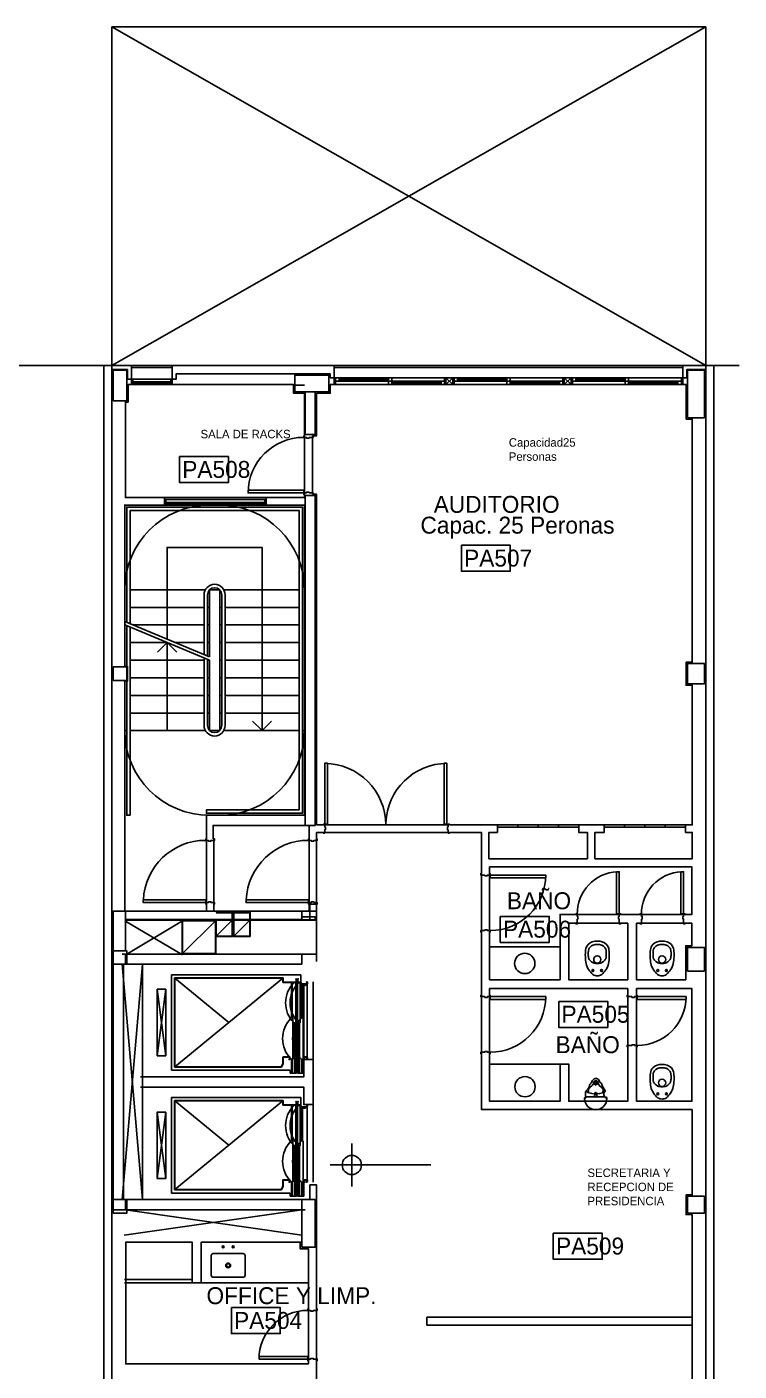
# Model space of a CAD drawing. Header units: millimetres. Extents: x 1473.7 to 1568.7, y 1808.4 to 1881.8.
# Drawn here: x 1488.71 to 1499.22, y 1823.65 to 1843.5 of the extents above; entities that cross this region are included whole.
import ezdxf

# ---------------------------------------------------------------- set-up
doc = ezdxf.new("R2010")
doc.units = ezdxf.units.MM
doc.layers.get('0').update_dxf_attribs({"linetype": 'CONTINUOUS'})
for name, color, linetype in [('0-COTAS-NIVEL', 8, 'CONTINUOUS'), ('0-OBSERVACIONES', 6, 'CONTINUOUS'), ('0000-TEXTO', 7, 'CONTINUOUS'), ('10-CARP-HOJA-PUER', 4, 'CONTINUOUS'), ('10-CARP-MARC', 2, 'CONTINUOUS'), ('10-CARP-SLIA', 14, 'CONTINUOUS'), ('10-M-A-300', 7, 'CONTINUOUS'), ('AR - ASCENSOR', 1, 'CONTINUOUS'), ('AR - CARPINTERIA 1', 1, 'CONTINUOUS'), ('AR - INST. SANITARIA', 2, 'CONTINUOUS'), ('AR - LADRILLO VISTO', 3, 'CONTINUOUS'), ('AR - PROYECCION 1', 2, 'CONTINUOUS'), ('AR - PROYECCION 2', 1, 'CONTINUOUS'), ('AR - REVESTIMIENTO', 21, 'CONTINUOUS'), ('AR - REVOQUE', 8, 'CONTINUOUS'), ('AR - TABIQUE LADRILLO HUECO', 4, 'CONTINUOUS'), ('AR - TXT', 7, 'CONTINUOUS'), ('AR - VISTA 1', 8, 'CONTINUOUS'), ('AV-HUMO', 6, 'CONTINUOUS'), ('AV-PLENO', 9, 'CONTINUOUS'), ('ES - LINEA OFICIAL', 6, 'CONTINUOUS'), ('ES-COLUMNAS', 5, 'CONTINUOUS'), ('ES-TABIQUES', 5, 'CONTINUOUS'), ('ESTRUCTURA', 3, 'CONTINUOUS'), ('MURO', 7, 'CONTINUOUS'), ('TEXTO', 7, 'CONTINUOUS')]:
    doc.layers.add(name, color=color, linetype=linetype)

# ---------------------------------------------------------------- blocks, each defined once
blk = doc.blocks.new('Puerta 96.4')
at = {"layer": '10-CARP-HOJA-PUER', "linetype": 'CONTINUOUS'}
blk.add_lwpolyline([(0.02, 0.12), (0.06, 0.12), (0.06, 1.04), (0.02, 1.04), (0.02, 0.12)], dxfattribs=at)
at = {"layer": '10-CARP-MARC', "linetype": 'CONTINUOUS'}
for points in [[(0, 0), (0, -0.01), (0.02, -0.01), (0.02, 0.04), (0.03, 0.04), (0.03, 0.08), (0.02, 0.08), (0.02, 0.12), (0, 0.12), (0, 0.11)], [(0.96, 0), (0.96, -0.01), (0.94, -0.01), (0.94, 0.04), (0.93, 0.04), (0.93, 0.08), (0.94, 0.08), (0.94, 0.12), (0.96, 0.12), (0.96, 0.11)]]:
    blk.add_lwpolyline(points, dxfattribs=at)
at = {"layer": '10-CARP-SLIA', "linetype": 'CONTINUOUS'}
for p, q in [((0, 0.11), (0.96, 0.11)), ((0, 0), (0.96, 0))]:
    blk.add_line(p, q, dxfattribs=at)
blk.add_arc((0.019952, 0.119981), 0.920048, 0.00121, 87.505209, dxfattribs=at)
blk = doc.blocks.new('Puerta 86')
at = {"layer": '10-CARP-HOJA-PUER', "linetype": 'CONTINUOUS'}
blk.add_lwpolyline([(0.02, 0.13), (0.06, 0.13), (0.06, 0.95), (0.02, 0.95), (0.02, 0.13)], dxfattribs=at)
at = {"layer": '10-CARP-MARC', "linetype": 'CONTINUOUS'}
for points in [[(0, 0), (0, -0.01), (0.02, -0.01), (0.02, 0.05), (0.03, 0.05), (0.03, 0.09), (0.02, 0.09), (0.02, 0.13), (0, 0.13), (0, 0.12)], [(0.86, 0), (0.86, -0.01), (0.84, -0.01), (0.84, 0.05), (0.83, 0.05), (0.83, 0.09), (0.84, 0.09), (0.84, 0.13), (0.86, 0.13), (0.86, 0.12)]]:
    blk.add_lwpolyline(points, dxfattribs=at)
at = {"layer": '10-CARP-SLIA', "linetype": 'CONTINUOUS'}
for p, q in [((0, 0.12), (0.86, 0.12)), ((0, 0), (0.86, 0))]:
    blk.add_line(p, q, dxfattribs=at)
blk.add_arc((0.02, 0.13), 0.82, 0, 90, dxfattribs=at)
blk = doc.blocks.new('Ventana 150')
at = {"linetype": 'CONTINUOUS'}
for points in [[(0, 0.08), (0.02, 0.08), (0.02, 0), (0, 0)], [(0.02, 0.08), (0.04, 0.08), (0.04, 0.04), (0.02, 0.04)], [(1.48, 0.08), (1.46, 0.08), (1.46, 0.04), (1.48, 0.04)], [(1.5, 0.08), (1.48, 0.08), (1.48, 0), (1.5, 0)]]:
    blk.add_lwpolyline(points, close=True, dxfattribs=at)
for points in [[(1.48, 0), (0.02, 0)], [(1.46, 0.08), (0.04, 0.08)], [(1.46, 0.06), (0.04, 0.06)], [(1.46, 0.04), (0.04, 0.04)]]:
    blk.add_lwpolyline(points, dxfattribs=at)
blk = doc.blocks.new('Puerta 76.1')
at = {"layer": '10-CARP-HOJA-PUER', "linetype": 'CONTINUOUS'}
blk.add_lwpolyline([(0.02, 0.13), (0.06, 0.13), (0.06, 0.85), (0.02, 0.85), (0.02, 0.13)], dxfattribs=at)
at = {"layer": '10-CARP-MARC', "linetype": 'CONTINUOUS'}
for points in [[(0, 0), (0, -0.01), (0.02, -0.01), (0.02, 0.05), (0.03, 0.05), (0.03, 0.09), (0.02, 0.09), (0.02, 0.13), (0, 0.13), (0, 0.12)], [(0.76, 0), (0.76, -0.01), (0.74, -0.01), (0.74, 0.05), (0.73, 0.05), (0.73, 0.09), (0.74, 0.09), (0.74, 0.13), (0.76, 0.13), (0.76, 0.12)]]:
    blk.add_lwpolyline(points, dxfattribs=at)
at = {"layer": '10-CARP-SLIA', "linetype": 'CONTINUOUS'}
for p, q in [((0, 0.12), (0.76, 0.12)), ((0, 0), (0.76, 0))]:
    blk.add_line(p, q, dxfattribs=at)
blk.add_arc((0.02, 0.13), 0.72, 0, 90, dxfattribs=at)
blk = doc.blocks.new('Puerta 76.2')
at = {"layer": '10-CARP-HOJA-PUER', "linetype": 'CONTINUOUS'}
blk.add_lwpolyline([(0.02, 0.14), (0.06, 0.14), (0.06, 0.86), (0.02, 0.86), (0.02, 0.14)], dxfattribs=at)
at = {"layer": '10-CARP-MARC', "linetype": 'CONTINUOUS'}
for points in [[(0, 0), (0, -0.01), (0.02, -0.01), (0.02, 0.06), (0.03, 0.06), (0.03, 0.1), (0.02, 0.1), (0.02, 0.14), (0, 0.14), (0, 0.13)], [(0.76, 0), (0.76, -0.01), (0.74, -0.01), (0.74, 0.06), (0.73, 0.06), (0.73, 0.1), (0.74, 0.1), (0.74, 0.14), (0.76, 0.14), (0.76, 0.13)]]:
    blk.add_lwpolyline(points, dxfattribs=at)
at = {"layer": '10-CARP-SLIA', "linetype": 'CONTINUOUS'}
for p, q in [((0, 0.13), (0.76, 0.13)), ((0, 0), (0.76, 0))]:
    blk.add_line(p, q, dxfattribs=at)
blk.add_arc((0.02, 0.14), 0.72, 0, 90, dxfattribs=at)
blk = doc.blocks.new('Puerta 66')
at = {"layer": '10-CARP-HOJA-PUER', "linetype": 'CONTINUOUS'}
blk.add_lwpolyline([(0.02, 0.14), (0.06, 0.14), (0.06, 0.75932), (0.02, 0.75932), (0.02, 0.14)], dxfattribs=at)
at = {"layer": '10-CARP-MARC', "linetype": 'CONTINUOUS'}
for points in [[(0, 0), (0, -0.01), (0.02, -0.01), (0.02, 0.06), (0.03, 0.06), (0.03, 0.1), (0.02, 0.1), (0.02, 0.14), (0, 0.14), (0, 0.13)], [(0.66, 0), (0.66, -0.01), (0.64, -0.01), (0.64, 0.06), (0.63, 0.06), (0.63, 0.1), (0.64, 0.1), (0.64, 0.14), (0.66, 0.14), (0.66, 0.13)]]:
    blk.add_lwpolyline(points, dxfattribs=at)
at = {"layer": '10-CARP-SLIA', "linetype": 'CONTINUOUS'}
for p, q in [((0, 0.13), (0.66, 0.13)), ((0, 0), (0.66, 0))]:
    blk.add_line(p, q, dxfattribs=at)
blk.add_arc((0.02, 0.14), 0.62, 359.075834, 87.31566, dxfattribs=at)
blk = doc.blocks.new('Puerta 186.2')
at = {"layer": '10-CARP-HOJA-PUER', "linetype": 'CONTINUOUS'}
for points in [[(0.02, 0.12), (0.06, 0.12), (0.06, 1.02), (0.02, 1.02), (0.02, 0.12)], [(1.82, 0.12), (1.78, 0.12), (1.78, 1.02), (1.82, 1.02), (1.82, 0.12)]]:
    blk.add_lwpolyline(points, dxfattribs=at)
at = {"layer": '10-CARP-MARC', "linetype": 'CONTINUOUS'}
for points in [[(0, 0), (0, -0.01), (0.02, -0.01), (0.02, 0.04), (0.03, 0.04), (0.03, 0.08), (0.02, 0.08), (0.02, 0.12), (0, 0.12), (0, 0.11)], [(1.86, 0), (1.86, -0.01), (1.84, -0.01), (1.84, 0.04), (1.83, 0.04), (1.83, 0.08), (1.84, 0.08), (1.84, 0.12), (1.86, 0.12), (1.86, 0.11)]]:
    blk.add_lwpolyline(points, dxfattribs=at)
at = {"layer": '10-CARP-SLIA', "linetype": 'CONTINUOUS'}
for p, q in [((0, 0.11), (1.84, 0.11)), ((0, 0), (1.84, 0))]:
    blk.add_line(p, q, dxfattribs=at)
for centre, radius, start, end in [((0.009335, 0.109397), 0.910665, 0.037938, 89.328966), ((1.830762, 0.109941), 0.910123, 90.677544, 178.063414)]:
    blk.add_arc(centre, radius, start, end, dxfattribs=at)
blk = doc.blocks.new('NIVEL')
at = {"layer": '0-COTAS-NIVEL'}
for p, q in [((0, 0.19519), (0, -0.19519)), ((-0.19519, 0), (0.711572, 0))]:
    blk.add_line(p, q, dxfattribs=at)
blk.add_circle((0, 0), 0.086751, dxfattribs=at)
blk = doc.blocks.new('SAPLS524')
for p, q in [((-0.3, 0), (0.3, 0)), ((-0.25, -0.196008), (-0.25, -0.486008)), ((-0.22, -0.166008), (0.22, -0.166008)), ((0.25, -0.196008), (0.25, -0.486008)), ((-0.22, -0.516008), (0.22, -0.516008)), ((-0.3, -0.6), (0.3, -0.6))]:
    blk.add_line(p, q)
at = {"color": 30}
for centre, radius in [((-0.075, -0.065906), 0.015), ((0.075, -0.065906), 0.015), ((0, -0.341008), 0.035), ((0, -0.341008), 0.025)]:
    blk.add_circle(centre, radius, dxfattribs=at)
for centre, start, end in [((-0.22, -0.196008), 90, 180), ((0.22, -0.196008), 0, 90), ((-0.22, -0.486008), 180, 270), ((0.22, -0.486008), 270, 0)]:
    blk.add_arc(centre, 0.03, start, end)
blk = doc.blocks.new('SAPLS507')
blk.add_lwpolyline([(-0.000097, -0.584957, 0.193023), (0.137125, -0.535068, 0.145572), (0.172026, -0.456371, 0.077711), (0.165046, -0.255113, 0.087544), (0.125492, -0.160935, 0.055228), (0.064997, -0.091269, 0.090627), (0, -0.071917, 0.091051), (-0.065149, -0.091269, 0.055228), (-0.125644, -0.160935, 0.087544), (-0.165198, -0.255113, 0.077711), (-0.172178, -0.456371, 0.145572), (-0.137277, -0.535068, 0.193023), (-0.000055, -0.584957, 61.25604)], format="xyb", close=True)
at = {"color": 30}
for points in [[(-0.014805, -0.256418, 0.028747), (-0.032655, -0.257693, 0.052421), (-0.060747, -0.26542, 0.050041), (-0.075294, -0.272103, 0.040538), (-0.091764, -0.284248, 0.036304), (-0.109049, -0.302641, 0.08346), (-0.124391, -0.325029, 0.024812), (-0.128592, -0.336134, 0.009631), (-0.130098, -0.34641, 0.014344), (-0.132146, -0.373075, 0.009208), (-0.132405, -0.382124, 0.009208), (-0.132146, -0.396224)], [(-0.014805, -0.536233, -0.028747), (-0.032655, -0.534957, -0.052421), (-0.060747, -0.52723, -0.050041), (-0.075294, -0.520547, -0.040538), (-0.091764, -0.508402, -0.036304), (-0.109049, -0.49001, -0.08346), (-0.124391, -0.467621, -0.024812), (-0.128592, -0.456517, -0.009631), (-0.130098, -0.446241, -0.014344), (-0.132146, -0.419576, -0.009208), (-0.132405, -0.410526, -0.009208), (-0.132146, -0.396426)], [(0.014914, -0.256418, -0.028747), (0.032764, -0.257693, -0.052421), (0.060857, -0.26542, -0.050041), (0.075403, -0.272103, -0.040538), (0.091874, -0.284248, -0.036304), (0.109159, -0.302641, -0.08346), (0.124501, -0.325029, -0.024812), (0.128702, -0.336134, -0.009631), (0.130208, -0.34641, -0.014344), (0.132255, -0.373075, -0.009208), (0.132515, -0.382124, -0.009208), (0.132255, -0.396224)], [(0.014914, -0.536233, 0.028747), (0.032764, -0.534957, 0.052421), (0.060857, -0.52723, 0.050041), (0.075403, -0.520547, 0.040538), (0.091874, -0.508402, 0.036304), (0.109159, -0.49001, 0.08346), (0.124501, -0.467621, 0.024812), (0.128702, -0.456517, 0.009631), (0.130208, -0.446241, 0.014344), (0.132255, -0.419576, 0.009208), (0.132515, -0.410526, 0.009208), (0.132255, -0.396426)]]:
    blk.add_lwpolyline(points, format="xyb", dxfattribs=at)
for points in [[(-0.014805, -0.256418), (-0.000002, -0.256418)], [(0.014914, -0.256418), (0.000112, -0.256418)], [(-0.014805, -0.536233), (-0.000002, -0.536233)], [(0.014914, -0.536233), (0.000112, -0.536233)]]:
    blk.add_lwpolyline(points, dxfattribs=at)
for centre, radius in [((-0.063643, -0.151974), 0.014123), ((0.063752, -0.151974), 0.014123), ((0.000076, -0.314386), 0.053465)]:
    blk.add_circle(centre, radius, dxfattribs=at)
blk = doc.blocks.new('SAPLS513')
at = {"color": 30}
for p, q in [((-0.135, -0.025), (-0.01068, -0.025)), ((0.135, -0.025), (0.01068, -0.025))]:
    blk.add_line(p, q, dxfattribs=at)
blk.add_lwpolyline([(0, -0.3, -0.107013), (-0.025195, -0.292953, -0.081155), (-0.049365, -0.270044, 0.245336), (-0.064195, -0.238295, -0.277467), (-0.090383, -0.200136), (-0.14, -0.117609, 0.414214), (-0.14, -0.019), (-0.147, -0.012, -0.999999), (-0.164, -0.012), (-0.164, 0, -0.999999), (0.164, 0), (0.164, -0.012, 0.414214), (0.147, -0.012), (0.14, -0.019, -0.277467), (0.14, -0.117609, 0.245336), (0.090383, -0.200136, -0.081155), (0.064195, -0.238295, -0.107013), (0.049365, -0.270044), (0.025195, -0.292953), (0, -0.3)], format="xyb", close=True)
for points in [[(-0.14, -0.117609, -0.09017), (-0.133032, -0.102868, -0.04702), (-0.098995, -0.083927), (-0.057325, -0.073996), (0, -0.069976)], [(0.14, -0.117609, 0.09017), (0.133032, -0.102868, 0.04702), (0.098995, -0.083927), (0.057325, -0.073996), (0, -0.069976)], [(0, -0.268849, -0.088171), (-0.012666, -0.265306, -0.075175), (-0.024587, -0.253131, -0.075175), (-0.034793, -0.231942)], [(0, -0.268849, 0.088171), (0.012666, -0.265306, 0.075175), (0.024587, -0.253131, 0.075175), (0.034793, -0.231942)]]:
    blk.add_lwpolyline(points, format="xyb", dxfattribs=at)
for centre, radius in [((-0.019053, -0.078235), 0.003), ((0, -0.04191), 0.02), ((0, -0.089235), 0.003), ((0.019053, -0.078235), 0.003), ((-0.019053, -0.214136), 0.003), ((-0.019053, -0.236136), 0.003), ((0, -0.203136), 0.003), ((0, -0.225136), 0.003), ((0, -0.247136), 0.003), ((0.019053, -0.214136), 0.003), ((0.019053, -0.236136), 0.003)]:
    blk.add_circle(centre, radius, dxfattribs=at)
for centre, radius, start, end in [((-0.135, -0.02), 0.005, 180.000881, 270.000522), ((-0.046559, -0.117609), 0.063441, 148.560778, 242.030375), ((-0.113833, -0.244296), 0.08, 8.883594, 62.030375), ((0.113833, -0.244296), 0.08, 117.969625, 171.116406), ((0.046559, -0.117609), 0.063441, 297.969625, 31.439222), ((0.135, -0.02), 0.005, 269.999478, 359.999119)]:
    blk.add_arc(centre, radius, start, end, dxfattribs=at)

msp = doc.modelspace()

# ---------------------------------------------------------------- linework, layer by layer
at = {"color": 5}
for p, q in [((1492.76825, 1830.308744), (1490.16825, 1830.308743)), ((1490.16825, 1830.308743), (1490.16825, 1829.858745)), ((1492.74325, 1825.553771), (1492.76825, 1825.553771))]:
    msp.add_line(p, q, dxfattribs=at)
msp.add_lwpolyline([(1490.16825, 1830.308745), (1492.76825, 1830.308745), (1492.76825, 1830.443745), (1490.16825, 1830.443745)], close=True, dxfattribs=at)
at = {"color": 2}
for points in [[(1492.88825, 1830.443745), (1490.16825, 1830.443745), (1490.16825, 1830.308745), (1492.88825, 1830.308745)], [(1491.765574, 1830.443745), (1491.742945, 1830.443745), (1491.742945, 1830.418969), (1491.765574, 1830.418969)], [(1492.007751, 1830.443745), (1492.001557, 1830.443745), (1492.001557, 1830.17121), (1492.007751, 1830.17121)], [(1492.76825, 1830.308745), (1492.96825, 1830.308745), (1492.96825, 1830.358745), (1492.76825, 1830.358745)], [(1492.76825, 1830.308745), (1492.979601, 1830.308745), (1492.979601, 1830.308745), (1492.76825, 1830.308745)]]:
    msp.add_lwpolyline(points, close=True, dxfattribs=at)
for points in [[(1491.742945, 1830.435181), (1491.506962, 1830.435181)], [(1491.742945, 1830.428855), (1491.506962, 1830.428855)], [(1491.742945, 1830.418969), (1491.506962, 1830.418969), (1491.510806, 1830.42411)], [(1491.742945, 1830.42411), (1491.506962, 1830.42411)], [(1492.00217, 1830.418969), (1491.765574, 1830.418969), (1491.742945, 1830.418969)], [(1492.001557, 1830.435181), (1491.765574, 1830.435181)], [(1492.001557, 1830.428855), (1491.765574, 1830.428855)], [(1492.001557, 1830.42411), (1491.765574, 1830.42411)]]:
    msp.add_lwpolyline(points, dxfattribs=at)
at = {"layer": '0-OBSERVACIONES'}
for points in [[(1492.98825, 1831.508745), (1492.98825, 1829.700806)], [(1492.007751, 1830.317276), (1492.007751, 1830.443745)], [(1492.76825, 1830.319079), (1490.15825, 1830.319079)], [(1491.742333, 1830.317276), (1491.742333, 1830.418969)], [(1491.748527, 1830.241018), (1491.748527, 1830.418969)], [(1491.759993, 1830.241018), (1491.759993, 1830.418969)], [(1491.766187, 1830.317276), (1491.766187, 1830.418969)], [(1492.620358, 1830.312829), (1492.98825, 1830.312829)], [(1492.81825, 1829.808745), (1492.98825, 1829.808745)]]:
    msp.add_lwpolyline(points, dxfattribs=at)
for points in [[(1489.98825, 1829.858745), (1490.16825, 1829.858745), (1490.16825, 1830.443745), (1489.98825, 1830.443745)], [(1492.007751, 1830.319079), (1492.76825, 1830.319079), (1492.76825, 1830.443745), (1492.007751, 1830.443745)], [(1492.76825, 1830.443745), (1492.98825, 1830.443745), (1492.98825, 1830.308745), (1492.76825, 1830.308745)], [(1492.88825, 1830.548745), (1492.98825, 1830.548745), (1492.98825, 1830.443745), (1492.88825, 1830.443745)]]:
    msp.add_lwpolyline(points, close=True, dxfattribs=at)
at = {"layer": '10-CARP-SLIA', "linetype": 'CONTINUOUS'}
msp.add_line((1495.418342, 1831.077732), (1495.418342, 1830.995979), dxfattribs=at)
at = {"layer": '10-M-A-300', "linetype": 'CONTINUOUS'}
msp.add_line((1492.81825, 1833.108745), (1492.81825, 1831.858745), dxfattribs=at)
at = {"layer": 'AR - ASCENSOR', "linetype": 'CONTINUOUS'}
for p, q in [((1490.846536, 1829.50509), (1490.846537, 1828.094213)), ((1492.753247, 1829.50509), (1490.846536, 1829.50509)), ((1490.892536, 1829.45909), (1490.892537, 1828.140213)), ((1492.494997, 1829.45909), (1490.892536, 1829.45909)), ((1490.896536, 1829.45509), (1490.896537, 1828.144213)), ((1490.896536, 1829.45509), (1491.693767, 1828.799651)), ((1492.490997, 1829.45509), (1490.896536, 1829.45509)), ((1492.490997, 1829.45509), (1490.896537, 1828.144213)), ((1492.490997, 1829.45509), (1492.490997, 1829.389887)), ((1492.494997, 1829.393887), (1492.494997, 1829.45909)), ((1492.688274, 1829.44509), (1492.680274, 1829.44509)), ((1492.680274, 1829.44509), (1492.680274, 1829.44109)), ((1492.753247, 1829.50509), (1492.753247, 1829.393803)), ((1490.76268, 1828.309651), (1490.63825, 1829.289651)), ((1490.76268, 1829.289651), (1490.63825, 1828.309651)), ((1492.490997, 1829.389887), (1492.688274, 1829.389887)), ((1492.686274, 1829.393887), (1492.494997, 1829.393887)), ((1492.619274, 1829.389887), (1492.619274, 1828.866975)), ((1492.629274, 1829.389887), (1492.629274, 1828.866975)), ((1492.680274, 1829.44109), (1492.686274, 1829.44109)), ((1492.686274, 1829.44109), (1492.686274, 1829.393887)), ((1492.690274, 1829.391887), (1492.690274, 1829.44309)), ((1492.690274, 1829.391887), (1492.690274, 1828.05009)), ((1492.707247, 1829.391887), (1492.707247, 1828.05009)), ((1492.768247, 1829.364887), (1492.768247, 1828.866975)), ((1492.778247, 1829.364887), (1492.778247, 1828.866975)), ((1492.798247, 1829.364887), (1492.798247, 1828.05009)), ((1492.848247, 1829.366887), (1492.848245, 1828.290116)), ((1492.938251, 1828.255116), (1492.93825, 1829.399887)), ((1492.660274, 1828.794074), (1492.660274, 1828.05009)), ((1492.670274, 1828.794074), (1492.670274, 1828.05009)), ((1492.727247, 1828.794074), (1492.727247, 1828.05009)), ((1492.737247, 1828.794074), (1492.737247, 1828.05009)), ((1492.490998, 1828.288116), (1492.490998, 1828.192116)), ((1492.592035, 1828.290116), (1492.492998, 1828.290116)), ((1492.494998, 1828.286116), (1492.590035, 1828.286116)), ((1492.494998, 1828.191947), (1492.494998, 1828.286116)), ((1492.577213, 1828.259116), (1492.577213, 1828.255116)), ((1492.590035, 1828.259116), (1492.577213, 1828.259116)), ((1492.577213, 1828.255116), (1492.592035, 1828.255116)), ((1492.590035, 1828.286116), (1492.590035, 1828.259116)), ((1492.594035, 1828.257116), (1492.594035, 1828.288116)), ((1492.619275, 1828.257911), (1492.619274, 1828.05009)), ((1492.629275, 1828.257911), (1492.629274, 1828.05009)), ((1492.768248, 1828.257911), (1492.768247, 1828.05009)), ((1492.778248, 1828.257911), (1492.778247, 1828.05009)), ((1492.599275, 1828.094213), (1490.846537, 1828.094213)), ((1490.892537, 1828.140213), (1492.470706, 1828.140213)), ((1490.896537, 1828.144213), (1492.467032, 1828.144213)), ((1492.490998, 1828.192116), (1492.467032, 1828.144213)), ((1492.494998, 1828.191947), (1492.470706, 1828.140213)), ((1492.599275, 1828.094213), (1492.599274, 1828.05009)), ((1492.690274, 1828.05009), (1492.599274, 1828.05009)), ((1492.798247, 1828.05009), (1492.707247, 1828.05009)), ((1490.846536, 1827.692603), (1490.846537, 1826.281726)), ((1492.753247, 1827.692603), (1490.846536, 1827.692603)), ((1492.753247, 1827.692603), (1492.753247, 1827.581316)), ((1490.76268, 1826.497164), (1490.63825, 1827.477164)), ((1490.76268, 1827.477164), (1490.63825, 1826.497164)), ((1490.892536, 1827.646603), (1490.892537, 1826.327726)), ((1492.494997, 1827.646603), (1490.892536, 1827.646603)), ((1490.896536, 1827.642603), (1490.896537, 1826.331726)), ((1490.896536, 1827.642603), (1491.693767, 1826.987164)), ((1492.490997, 1827.642603), (1490.896536, 1827.642603)), ((1492.490997, 1827.642603), (1490.896537, 1826.331726)), ((1492.490997, 1827.642603), (1492.490997, 1827.5774)), ((1492.490997, 1827.5774), (1492.688274, 1827.5774)), ((1492.494997, 1827.5814), (1492.494997, 1827.646603)), ((1492.686274, 1827.5814), (1492.494997, 1827.5814)), ((1492.619274, 1827.5774), (1492.619274, 1827.054488)), ((1492.629274, 1827.5774), (1492.629274, 1827.054488)), ((1492.688274, 1827.632603), (1492.680274, 1827.632603)), ((1492.680274, 1827.632603), (1492.680274, 1827.628603)), ((1492.680274, 1827.628603), (1492.686274, 1827.628603)), ((1492.686274, 1827.628603), (1492.686274, 1827.5814)), ((1492.690274, 1827.5794), (1492.690274, 1827.630603)), ((1492.690274, 1827.5794), (1492.690274, 1826.237603)), ((1492.707247, 1827.5794), (1492.707247, 1826.237603)), ((1492.768247, 1827.5524), (1492.768247, 1827.054488)), ((1492.778247, 1827.5524), (1492.778247, 1827.054488)), ((1492.848247, 1827.5544), (1492.848245, 1826.477629)), ((1492.938251, 1826.442629), (1492.93825, 1827.5874)), ((1492.660274, 1826.981587), (1492.660274, 1826.237603)), ((1492.670274, 1826.981587), (1492.670274, 1826.237603)), ((1492.727247, 1826.981587), (1492.727247, 1826.237603)), ((1492.737247, 1826.981587), (1492.737247, 1826.237603)), ((1492.490997, 1826.475629), (1492.490997, 1826.379629)), ((1492.592035, 1826.477629), (1492.492997, 1826.477629)), ((1492.494997, 1826.473629), (1492.590035, 1826.473629)), ((1492.494997, 1826.37946), (1492.494997, 1826.473629)), ((1492.590035, 1826.473629), (1492.590035, 1826.446629)), ((1492.594035, 1826.444629), (1492.594035, 1826.475629)), ((1492.599275, 1826.281726), (1490.846537, 1826.281726)), ((1490.892537, 1826.327726), (1492.470706, 1826.327726)), ((1490.896537, 1826.331726), (1492.467032, 1826.331726)), ((1492.490997, 1826.379629), (1492.467032, 1826.331726)), ((1492.494997, 1826.37946), (1492.470706, 1826.327726)), ((1492.577213, 1826.446629), (1492.577213, 1826.442629)), ((1492.590035, 1826.446629), (1492.577213, 1826.446629)), ((1492.577213, 1826.442629), (1492.592035, 1826.442629)), ((1492.599275, 1826.281726), (1492.599274, 1826.237603)), ((1492.619275, 1826.445424), (1492.619274, 1826.237603)), ((1492.629275, 1826.445424), (1492.629274, 1826.237603)), ((1492.768248, 1826.445424), (1492.768247, 1826.237603)), ((1492.778248, 1826.445424), (1492.778247, 1826.237603)), ((1492.798247, 1826.442629), (1492.798247, 1826.237603)), ((1492.690274, 1826.237603), (1492.599274, 1826.237603)), ((1492.798247, 1826.237603), (1492.707247, 1826.237603))]:
    msp.add_line(p, q, dxfattribs=at)
for points in [[(1492.838247, 1829.399887, -0.414214), (1492.846247, 1829.399887, -0.414214), (1492.848247, 1829.397887, -0.414214), (1492.848247, 1829.366887, 0.414214), (1492.846247, 1829.364887, -0.414214), (1492.756247, 1829.364887, -0.414214), (1492.754247, 1829.366887, -0.414214), (1492.754247, 1829.387887), (1492.752247, 1829.389887), (1492.709247, 1829.389887), (1492.707247, 1829.391887), (1492.707247, 1829.44309), (1492.709247, 1829.44509), (1492.717247, 1829.44509), (1492.717247, 1829.44109), (1492.711247, 1829.44109), (1492.711247, 1829.393887), (1492.752247, 1829.393887), (1492.758247, 1829.387887), (1492.758247, 1829.368887), (1492.844247, 1829.368887), (1492.844247, 1829.395887), (1492.838247, 1829.395887)], [(1492.650274, 1828.799074, -0.414214), (1492.650274, 1829.381383, -0.414214), (1492.655274, 1829.386383, -0.414214), (1492.675274, 1829.386383, -0.414214), (1492.680274, 1829.381383), (1492.680274, 1828.799074), (1492.675274, 1828.794074), (1492.655274, 1828.794074)], [(1492.717247, 1829.381383, 0.414214), (1492.717247, 1828.799074, 0.414214), (1492.722247, 1828.794074, 0.414214), (1492.742247, 1828.794074, 0.414214), (1492.747247, 1828.799074), (1492.747247, 1829.381383), (1492.742247, 1829.386383), (1492.722247, 1829.386383)], [(1492.609275, 1828.262911, -0.414214), (1492.609274, 1828.861975, -0.414214), (1492.614274, 1828.866975, -0.414214), (1492.634274, 1828.866975, -0.414214), (1492.639274, 1828.861975), (1492.639275, 1828.262911), (1492.634275, 1828.257911), (1492.614275, 1828.257911)], [(1492.758247, 1828.861975, 0.414214), (1492.758248, 1828.262911, 0.414214), (1492.763248, 1828.257911, 0.414214), (1492.783248, 1828.257911, 0.414214), (1492.788248, 1828.262911), (1492.788247, 1828.861975), (1492.783247, 1828.866975), (1492.763247, 1828.866975)], [(1492.831426, 1828.259116, 0.414214), (1492.831426, 1828.255116, 0.414214), (1492.846248, 1828.255116, 0.414214), (1492.848248, 1828.257116, 0.414214), (1492.848248, 1828.288116), (1492.846248, 1828.290116), (1492.800248, 1828.290116), (1492.798248, 1828.288116), (1492.798248, 1828.257116), (1492.800248, 1828.255116), (1492.81507, 1828.255116), (1492.81507, 1828.259116), (1492.802248, 1828.259116), (1492.802248, 1828.286116), (1492.844248, 1828.286116), (1492.844248, 1828.259116)], [(1492.650274, 1826.986587, -0.414214), (1492.650274, 1827.568895, -0.414214), (1492.655274, 1827.573895, -0.414214), (1492.675274, 1827.573895, -0.414214), (1492.680274, 1827.568895), (1492.680274, 1826.986587), (1492.675274, 1826.981587), (1492.655274, 1826.981587)], [(1492.717247, 1827.568895, 0.414214), (1492.717247, 1826.986587, 0.414214), (1492.722247, 1826.981587, 0.414214), (1492.742247, 1826.981587, 0.414214), (1492.747247, 1826.986587), (1492.747247, 1827.568895), (1492.742247, 1827.573895), (1492.722247, 1827.573895)], [(1492.838247, 1827.5874, -0.414214), (1492.846247, 1827.5874, -0.414214), (1492.848247, 1827.5854, -0.414214), (1492.848247, 1827.5544, 0.414214), (1492.846247, 1827.5524, -0.414214), (1492.756247, 1827.5524, -0.414214), (1492.754247, 1827.5544, -0.414214), (1492.754247, 1827.5754), (1492.752247, 1827.5774), (1492.709247, 1827.5774), (1492.707247, 1827.5794), (1492.707247, 1827.630603), (1492.709247, 1827.632603), (1492.717247, 1827.632603), (1492.717247, 1827.628603), (1492.711247, 1827.628603), (1492.711247, 1827.5814), (1492.752247, 1827.5814), (1492.758247, 1827.5754), (1492.758247, 1827.5564), (1492.844247, 1827.5564), (1492.844247, 1827.5834), (1492.838247, 1827.5834)], [(1492.609275, 1826.450424, -0.414214), (1492.609274, 1827.049488, -0.414214), (1492.614274, 1827.054488, -0.414214), (1492.634274, 1827.054488, -0.414214), (1492.639274, 1827.049488), (1492.639275, 1826.450424), (1492.634275, 1826.445424), (1492.614275, 1826.445424)], [(1492.758247, 1827.049488, 0.414214), (1492.758248, 1826.450424, 0.414214), (1492.763248, 1826.445424, 0.414214), (1492.783248, 1826.445424, 0.414214), (1492.788248, 1826.450424), (1492.788247, 1827.049488), (1492.783247, 1827.054488), (1492.763247, 1827.054488)], [(1492.831426, 1826.446629, 0.414214), (1492.831426, 1826.442629, 0.414214), (1492.846248, 1826.442629, 0.414214), (1492.848248, 1826.444629, 0.414214), (1492.848248, 1826.475629), (1492.846248, 1826.477629), (1492.800248, 1826.477629), (1492.798248, 1826.475629), (1492.798248, 1826.444629), (1492.800248, 1826.442629), (1492.81507, 1826.442629), (1492.81507, 1826.446629), (1492.802248, 1826.446629), (1492.802248, 1826.473629), (1492.844248, 1826.473629), (1492.844248, 1826.446629)]]:
    msp.add_lwpolyline(points, format="xyb", close=True, dxfattribs=at)
for points in [[(1490.76268, 1829.289651), (1490.76268, 1828.309651), (1490.63825, 1828.309651), (1490.63825, 1829.289651)], [(1490.76268, 1827.477164), (1490.76268, 1826.497164), (1490.63825, 1826.497164), (1490.63825, 1827.477164)]]:
    msp.add_lwpolyline(points, close=True, dxfattribs=at)
for centre, start, end in [((1492.688274, 1829.44309), 0, 90), ((1492.688274, 1829.391887), 270, 0), ((1492.492998, 1828.288116), 90, 180), ((1492.592035, 1828.288116), 0, 90), ((1492.592035, 1828.257116), 270, 0), ((1492.688274, 1827.630603), 0, 90), ((1492.688274, 1827.5794), 270, 0), ((1492.492997, 1826.475629), 90, 180), ((1492.592035, 1826.475629), 0, 90), ((1492.592035, 1826.444629), 270, 0)]:
    msp.add_arc(centre, 0.002, start, end, dxfattribs=at)
at = {"layer": 'AR - CARPINTERIA 1', "linetype": 'CONTINUOUS'}
for points in [[(1490.25825, 1838.218838), (1490.27825, 1838.218838), (1490.27825, 1838.298838), (1490.25825, 1838.298838)], [(1490.27825, 1838.218838), (1490.29825, 1838.218838), (1490.29825, 1838.258838), (1490.27825, 1838.258838)], [(1490.83825, 1838.218838), (1490.81825, 1838.218838), (1490.81825, 1838.258838), (1490.83825, 1838.258838)], [(1490.85825, 1838.218838), (1490.83825, 1838.218838), (1490.83825, 1838.298838), (1490.85825, 1838.298838)], [(1493.24825, 1838.318838), (1493.26825, 1838.318838), (1493.26825, 1838.218838), (1493.24825, 1838.218838)], [(1493.26825, 1838.318838), (1493.31825, 1838.318838), (1493.31825, 1838.268838), (1493.26825, 1838.268838)], [(1494.096583, 1838.318838), (1494.046583, 1838.318838), (1494.046583, 1838.268838), (1494.096583, 1838.268838)], [(1494.046583, 1838.268838), (1494.096583, 1838.268838), (1494.096583, 1838.218838), (1494.046583, 1838.218838)], [(1494.874917, 1838.268837), (1494.824917, 1838.268837), (1494.824917, 1838.218837), (1494.874917, 1838.218837)], [(1494.894917, 1838.318837), (1494.874917, 1838.318837), (1494.874917, 1838.218837), (1494.894917, 1838.218837)], [(1494.894916, 1838.218837), (1494.994916, 1838.218837), (1494.994916, 1838.318837), (1494.894916, 1838.318837)], [(1494.994916, 1838.318838), (1495.014916, 1838.318838), (1495.014916, 1838.218838), (1494.994916, 1838.218838)], [(1495.014916, 1838.318838), (1495.064916, 1838.318838), (1495.064916, 1838.268838), (1495.014916, 1838.268838)], [(1495.84325, 1838.318838), (1495.79325, 1838.318838), (1495.79325, 1838.268838), (1495.84325, 1838.268838)], [(1495.79325, 1838.268838), (1495.84325, 1838.268838), (1495.84325, 1838.218838), (1495.79325, 1838.218838)], [(1496.621583, 1838.268837), (1496.571583, 1838.268837), (1496.571583, 1838.218837), (1496.621583, 1838.218837)], [(1496.641583, 1838.318837), (1496.621583, 1838.318837), (1496.621583, 1838.218837), (1496.641583, 1838.218837)], [(1496.641583, 1838.218837), (1496.741583, 1838.218837), (1496.741583, 1838.318837), (1496.641583, 1838.318837)], [(1496.741583, 1838.318838), (1496.761583, 1838.318838), (1496.761583, 1838.218838), (1496.741583, 1838.218838)], [(1496.761583, 1838.318838), (1496.811583, 1838.318838), (1496.811583, 1838.268838), (1496.761583, 1838.268838)], [(1497.589916, 1838.318838), (1497.539916, 1838.318838), (1497.539916, 1838.268838), (1497.589916, 1838.268838)], [(1497.539916, 1838.268838), (1497.589916, 1838.268838), (1497.589916, 1838.218838), (1497.539916, 1838.218838)], [(1498.36825, 1838.268837), (1498.31825, 1838.268837), (1498.31825, 1838.218837), (1498.36825, 1838.218837)], [(1498.38825, 1838.318837), (1498.36825, 1838.318837), (1498.36825, 1838.218837), (1498.38825, 1838.218837)], [(1495.655819, 1831.680979), (1495.955819, 1831.680979), (1495.955819, 1831.715979), (1495.655819, 1831.715979)], [(1496.255819, 1831.680979), (1495.955819, 1831.680979), (1495.955819, 1831.715979), (1496.255819, 1831.715979)], [(1496.255819, 1831.680979), (1496.555819, 1831.680979), (1496.555819, 1831.715979), (1496.255819, 1831.715979)], [(1496.855819, 1831.680979), (1496.555819, 1831.680979), (1496.555819, 1831.715979), (1496.855819, 1831.715979)], [(1497.230773, 1831.680979), (1497.530773, 1831.680979), (1497.530773, 1831.715979), (1497.230773, 1831.715979)], [(1497.830773, 1831.680979), (1497.530773, 1831.680979), (1497.530773, 1831.715979), (1497.830773, 1831.715979)], [(1497.830773, 1831.680979), (1498.130773, 1831.680979), (1498.130773, 1831.715979), (1497.830773, 1831.715979)], [(1498.430773, 1831.680979), (1498.130773, 1831.680979), (1498.130773, 1831.715979), (1498.430773, 1831.715979)]]:
    msp.add_lwpolyline(points, close=True, dxfattribs=at)
for points in [[(1490.27825, 1838.298838), (1490.83825, 1838.298838)], [(1490.29825, 1838.258838), (1490.81825, 1838.258838)], [(1490.29825, 1838.238838), (1490.81825, 1838.238838)], [(1490.29825, 1838.218838), (1490.81825, 1838.218838)], [(1494.046583, 1838.218838), (1493.26825, 1838.218838)], [(1493.31825, 1838.318838), (1494.046583, 1838.318838)], [(1493.31825, 1838.293838), (1494.046583, 1838.293838)], [(1493.31825, 1838.268838), (1494.046583, 1838.268838)], [(1494.874917, 1838.318837), (1494.096583, 1838.318838)], [(1494.824917, 1838.268837), (1494.096583, 1838.268838)], [(1494.824917, 1838.243837), (1494.096583, 1838.243838)], [(1494.824917, 1838.218837), (1494.096583, 1838.218838)], [(1494.994916, 1838.218837), (1494.894916, 1838.318837)], [(1494.894916, 1838.218837), (1494.994916, 1838.318837)], [(1495.79325, 1838.218838), (1495.014916, 1838.218838)], [(1495.064916, 1838.318838), (1495.79325, 1838.318838)], [(1495.064916, 1838.293838), (1495.79325, 1838.293838)], [(1495.064916, 1838.268838), (1495.79325, 1838.268838)], [(1496.621583, 1838.318837), (1495.84325, 1838.318838)], [(1496.571583, 1838.268837), (1495.84325, 1838.268838)], [(1496.571583, 1838.243837), (1495.84325, 1838.243838)], [(1496.571583, 1838.218837), (1495.84325, 1838.218838)], [(1496.741583, 1838.218837), (1496.641583, 1838.318837)], [(1496.641583, 1838.218837), (1496.741583, 1838.318837)], [(1497.539916, 1838.218838), (1496.761583, 1838.218838)], [(1496.811583, 1838.318838), (1497.539916, 1838.318838)], [(1496.811583, 1838.293838), (1497.539916, 1838.293838)], [(1496.811583, 1838.268838), (1497.539916, 1838.268838)], [(1498.36825, 1838.318837), (1497.589916, 1838.318838)], [(1498.31825, 1838.268837), (1497.589916, 1838.268838)], [(1498.31825, 1838.243837), (1497.589916, 1838.243838)], [(1498.31825, 1838.218837), (1497.589916, 1838.218838)], [(1491.15325, 1825.003771), (1490.15325, 1825.003771)], [(1491.15325, 1824.953771), (1490.15325, 1824.953771)]]:
    msp.add_lwpolyline(points, dxfattribs=at)
at = {"layer": 'AR - INST. SANITARIA', "linetype": 'CONTINUOUS'}
msp.add_line((1496.57825, 1829.915979), (1495.538342, 1829.915979), dxfattribs=at)
for points in [[(1496.57825, 1828.185979), (1495.538342, 1828.185979)], [(1491.28325, 1824.953771), (1492.86825, 1824.953771)]]:
    msp.add_lwpolyline(points, dxfattribs=at)
for centre in [(1496.058296, 1829.671859), (1496.062006, 1827.851461)]:
    msp.add_circle(centre, 0.15, dxfattribs=at)
at = {"layer": 'AR - LADRILLO VISTO', "linetype": 'CONTINUOUS'}
for points in [[(1490.19825, 1838.438838), (1489.96825, 1838.438838), (1489.96825, 1812.228837), (1489.96825, 1812.228837), (1489.96825, 1812.228837), (1489.84825, 1812.228837), (1489.84825, 1838.498838), (1490.25825, 1838.498838), (1490.25825, 1838.298838), (1490.19825, 1838.298838), (1490.19825, 1838.438838)], [(1493.18825, 1838.378838), (1493.18825, 1838.318838), (1493.24825, 1838.318838), (1493.24825, 1838.498838), (1490.85825, 1838.498838), (1490.85825, 1838.298838), (1490.91825, 1838.298838), (1490.91825, 1838.378838), (1493.18825, 1838.378838)], [(1498.72825, 1838.438838), (1498.72825, 1812.228837), (1498.72825, 1812.228837), (1498.72825, 1812.228837), (1498.84825, 1812.228837), (1498.84825, 1838.498838), (1498.38825, 1838.498838), (1498.38825, 1838.318836), (1498.44825, 1838.318836), (1498.44825, 1838.438838), (1498.72825, 1838.438838)]]:
    msp.add_lwpolyline(points, dxfattribs=at)
at = {"layer": 'AR - PROYECCION 1'}
for points in [[(1489.96825, 1838.498837), (1498.72825, 1843.498837)], [(1498.72825, 1838.498837), (1489.96825, 1843.498837)], [(1490.41825, 1826.183769), (1490.41825, 1829.658744)]]:
    msp.add_lwpolyline(points, dxfattribs=at)
at = {"layer": 'AR - PROYECCION 2'}
for points in [[(1490.15825, 1830.300841), (1491.011444, 1829.800841)], [(1490.18825, 1829.808745), (1491.011444, 1830.300841)], [(1490.11825, 1826.18377), (1490.41825, 1829.658744)], [(1490.11825, 1829.658744), (1490.41825, 1826.183769)], [(1490.14825, 1825.658771), (1492.76825, 1826.033771)], [(1490.16825, 1826.033771), (1492.76825, 1825.658771)]]:
    msp.add_lwpolyline(points, dxfattribs=at)
for centre, start, end in [((1491.40825, 1835.188745), 90, 180), ((1491.55825, 1835.188745), 0, 90), ((1491.40825, 1833.108745), 180, 270), ((1491.55825, 1833.108745), 270, 360)]:
    msp.add_arc(centre, 1.25, start, end, dxfattribs=at)
at = {"layer": 'AR - REVESTIMIENTO', "linetype": 'CONTINUOUS'}
for points in [[(1495.538342, 1830.995979), (1495.538342, 1831.095979), (1498.52325, 1831.095979), (1498.52325, 1830.395979), (1498.420546, 1830.395979)], [(1496.81325, 1830.395979), (1496.57825, 1830.395979), (1496.57825, 1829.430979), (1495.538342, 1829.430979), (1495.538342, 1830.135979)], [(1497.47325, 1830.265979), (1497.57825, 1830.265979), (1497.57825, 1829.430979), (1496.70825, 1829.430979), (1496.70825, 1830.265979), (1496.81325, 1830.265979)], [(1497.760546, 1830.395979), (1497.47325, 1830.395979)], [(1497.760546, 1830.265979), (1497.70825, 1830.265979), (1497.70825, 1829.430979), (1498.43325, 1829.430979), (1498.43325, 1829.933745), (1498.52325, 1829.933745), (1498.52325, 1830.265979), (1498.420546, 1830.265979)], [(1497.57825, 1829.200979), (1497.57825, 1829.300979), (1495.538342, 1829.300979), (1495.538342, 1829.200979)], [(1497.70825, 1828.440979), (1497.70825, 1827.635979), (1498.52325, 1827.635979), (1498.52325, 1829.300979), (1497.70825, 1829.300979), (1497.70825, 1829.200979)], [(1495.538342, 1828.340979), (1495.538342, 1827.635979), (1496.57825, 1827.635979), (1496.57825, 1828.185979), (1496.70825, 1828.185979), (1496.70825, 1827.635979), (1497.57825, 1827.635979), (1497.57825, 1828.440979)], [(1492.86825, 1824.568838), (1492.86825, 1825.458771), (1492.74325, 1825.458771), (1492.74325, 1825.553771), (1491.28325, 1825.553771), (1491.28325, 1824.953771), (1491.15325, 1824.953771), (1491.15325, 1825.553771), (1490.17325, 1825.553771), (1490.17325, 1823.758838), (1492.86825, 1823.758838), (1492.86825, 1823.808838)]]:
    msp.add_lwpolyline(points, dxfattribs=at)
at = {"layer": 'AR - REVOQUE', "linetype": 'CONTINUOUS'}
for points in [[(1490.25825, 1838.218838), (1490.20825, 1838.218838), (1490.20825, 1837.958838), (1490.16825, 1837.958838), (1490.16825, 1836.548745), (1490.74325, 1836.548745)], [(1492.80825, 1837.458745), (1492.80825, 1837.458745), (1492.80825, 1838.088838), (1492.64825, 1838.088838), (1492.64825, 1838.218838), (1490.85825, 1838.218838)], [(1492.80825, 1838.208838), (1492.66825, 1838.208838)], [(1492.93825, 1837.458745), (1492.98825, 1837.458745), (1492.98825, 1838.088838), (1493.18825, 1838.088838), (1493.18825, 1838.218838), (1493.24825, 1838.218838)], [(1498.36825, 1838.218837), (1498.43825, 1838.218837), (1498.43825, 1837.708838), (1498.52825, 1837.708838), (1498.52825, 1834.118793), (1498.43825, 1834.118793), (1498.43825, 1833.778793), (1498.52825, 1833.778793), (1498.52825, 1831.715979), (1498.430773, 1831.715979), (1498.430773, 1831.605979), (1498.52825, 1831.605979), (1498.52825, 1831.215979), (1497.093296, 1831.215979), (1497.093296, 1831.605979), (1497.230773, 1831.605979), (1497.230773, 1831.715979), (1496.855819, 1831.715979), (1496.855819, 1831.605979), (1496.983296, 1831.605979), (1496.983296, 1831.215979), (1495.528342, 1831.215979), (1495.528342, 1831.605979), (1495.655819, 1831.605979), (1495.655819, 1831.715979), (1494.94825, 1831.715979)], [(1492.93825, 1836.598745), (1492.98825, 1836.598745), (1492.98825, 1831.715979)], [(1490.74325, 1836.438745), (1490.14825, 1836.438745)], [(1490.15825, 1836.438745), (1490.15825, 1834.058793), (1490.19825, 1834.058793), (1490.19825, 1833.838793), (1490.15825, 1833.838793), (1490.15825, 1830.443745)], [(1491.36183, 1831.858745), (1492.80825, 1831.858745), (1492.80825, 1836.438745)], [(1492.24325, 1836.548745), (1492.81825, 1836.548745)], [(1492.24325, 1836.438745), (1492.81825, 1836.438745)], [(1491.36183, 1831.858745), (1491.36183, 1831.508745)], [(1492.87825, 1831.508745), (1492.87825, 1831.708745), (1491.46183, 1831.708745), (1491.46183, 1831.508745)], [(1493.08825, 1831.715979), (1492.98825, 1831.715979)], [(1492.98825, 1831.605979), (1492.98825, 1831.508745)], [(1495.418342, 1830.995979), (1495.418342, 1831.605979), (1494.94825, 1831.605979)], [(1490.15825, 1830.443745), (1491.36183, 1830.443745)], [(1491.36183, 1830.548745), (1491.36183, 1830.443745)], [(1491.46183, 1830.443745), (1492.88825, 1830.443745), (1492.88825, 1830.543745)], [(1491.47183, 1830.443745), (1492.87825, 1830.443745), (1492.87825, 1830.548745)], [(1491.47183, 1830.548745), (1491.47183, 1830.443745)], [(1491.47183, 1830.443745), (1492.87825, 1830.443745), (1492.87825, 1830.548745)], [(1491.765574, 1830.443745), (1491.742945, 1830.443745)], [(1492.001557, 1830.443745), (1492.88825, 1830.443745), (1492.88825, 1830.548745)], [(1495.418342, 1829.200979), (1495.418342, 1830.135979)], [(1490.38825, 1827.996258), (1492.79825, 1827.996258), (1492.79825, 1828.255116), (1492.93825, 1828.255116), (1492.93825, 1827.5874), (1492.79825, 1827.5874), (1492.79825, 1827.846258), (1490.38825, 1827.846258)], [(1498.52825, 1827.515979), (1495.418342, 1827.515979), (1495.418342, 1828.340979)], [(1498.52825, 1813.018837), (1498.52825, 1816.873838), (1498.43825, 1816.873838), (1498.43825, 1817.213838), (1498.52825, 1817.213838), (1498.52825, 1821.326385), (1498.43825, 1821.326385), (1498.43825, 1821.666385), (1498.52825, 1821.666385), (1498.52825, 1825.963771), (1498.43825, 1825.963771), (1498.43825, 1826.253771), (1498.52825, 1826.253771), (1498.52825, 1827.515979)], [(1492.888247, 1826.183771), (1492.888247, 1826.401175), (1492.98825, 1826.401175), (1492.98825, 1825.46377)]]:
    msp.add_lwpolyline(points, dxfattribs=at)
at = {"layer": 'AR - TABIQUE LADRILLO HUECO', "linetype": 'CONTINUOUS'}
for points in [[(1494.615544, 1824.448351), (1498.52825, 1824.448351)], [(1494.615544, 1824.328351), (1494.615544, 1824.448351)], [(1494.615544, 1824.328351), (1498.52825, 1824.328351)]]:
    msp.add_lwpolyline(points, dxfattribs=at)
at = {"layer": 'AR - VISTA 1', "linetype": 'CONTINUOUS'}
for points in [[(1490.85825, 1838.468838), (1490.25825, 1838.468838)], [(1498.38825, 1838.468838), (1493.24825, 1838.468838)], [(1490.23825, 1834.685465), (1490.23825, 1836.358745), (1492.72825, 1836.358745), (1492.72825, 1831.938745), (1491.36183, 1831.938745), (1491.36183, 1831.888745), (1492.77825, 1831.888745), (1492.77825, 1836.408745), (1490.18825, 1836.408745), (1490.18825, 1834.706265)], [(1490.74325, 1836.518745), (1490.74325, 1836.548745), (1492.24325, 1836.548745), (1492.24325, 1836.518745)], [(1490.78325, 1834.458745), (1490.78325, 1835.813745), (1492.18325, 1835.813745), (1492.18325, 1833.108745)], [(1491.347603, 1835.188745), (1490.23825, 1835.188745)], [(1491.32825, 1835.113745), (1491.32825, 1834.232025)], [(1491.37825, 1835.113745), (1491.37825, 1834.211225)], [(1491.40825, 1835.188745), (1491.40825, 1834.198745)], [(1491.55825, 1835.188745), (1491.40825, 1835.188745)], [(1491.55825, 1835.188745), (1491.55825, 1833.108745)], [(1491.58825, 1835.113745), (1491.58825, 1833.183745)], [(1492.72825, 1835.188745), (1491.618896, 1835.188745)], [(1491.63825, 1835.113745), (1491.63825, 1833.183745)], [(1491.32825, 1834.928745), (1490.23825, 1834.928745)], [(1491.40825, 1834.928745), (1491.37825, 1834.928745)], [(1491.58825, 1834.928745), (1491.55825, 1834.928745)], [(1492.72825, 1834.928745), (1491.63825, 1834.928745)], [(1490.18825, 1834.656265), (1490.18825, 1831.858745), (1490.23825, 1831.858745)], [(1490.23825, 1831.858745), (1490.23825, 1834.635465)], [(1491.32825, 1834.668745), (1490.278443, 1834.668745)], [(1491.40825, 1834.668745), (1491.37825, 1834.668745)], [(1491.58825, 1834.668745), (1491.55825, 1834.668745)], [(1492.72825, 1834.668745), (1491.63825, 1834.668745)], [(1490.78325, 1834.408745), (1490.23825, 1834.408745)], [(1490.641829, 1834.267323), (1490.78325, 1834.408745), (1490.924672, 1834.267323)], [(1490.78325, 1833.108745), (1490.78325, 1834.408745)], [(1491.32825, 1834.408745), (1490.903442, 1834.408745)], [(1491.40825, 1834.408745), (1491.37825, 1834.408745)], [(1491.58825, 1834.408745), (1491.55825, 1834.408745)], [(1492.72825, 1834.408745), (1491.63825, 1834.408745)], [(1491.32825, 1834.148745), (1490.23825, 1834.148745)], [(1491.32825, 1834.182025), (1491.32825, 1833.183745)], [(1491.37825, 1834.161225), (1491.37825, 1833.183745)], [(1491.40825, 1834.148745), (1491.37825, 1834.148745)], [(1491.40825, 1834.148745), (1491.40825, 1833.108745)], [(1491.58825, 1834.148745), (1491.55825, 1834.148745)], [(1492.72825, 1834.148745), (1491.63825, 1834.148745)], [(1491.32825, 1833.888745), (1490.23825, 1833.888745)], [(1491.40825, 1833.888745), (1491.37825, 1833.888745)], [(1491.58825, 1833.888745), (1491.55825, 1833.888745)], [(1492.72825, 1833.888745), (1491.63825, 1833.888745)], [(1491.32825, 1833.628745), (1490.23825, 1833.628745)], [(1491.40825, 1833.628745), (1491.37825, 1833.628745)], [(1491.58825, 1833.628745), (1491.55825, 1833.628745)], [(1492.72825, 1833.628745), (1491.63825, 1833.628745)], [(1491.32825, 1833.368745), (1490.23825, 1833.368745)], [(1491.40825, 1833.368745), (1491.37825, 1833.368745)], [(1491.58825, 1833.368745), (1491.55825, 1833.368745)], [(1492.72825, 1833.368745), (1491.63825, 1833.368745)], [(1492.324671, 1833.250167), (1492.18325, 1833.108745), (1492.041828, 1833.250167)], [(1490.18825, 1833.108745), (1490.15825, 1833.108745)], [(1491.347603, 1833.108745), (1490.23825, 1833.108745)], [(1491.55825, 1833.108745), (1491.40825, 1833.108745)], [(1492.72825, 1833.108745), (1491.618896, 1833.108745)], [(1492.80825, 1833.108745), (1492.77825, 1833.108745)]]:
    msp.add_lwpolyline(points, dxfattribs=at)
msp.add_lwpolyline([(1498.42825, 1838.468838), (1498.42825, 1838.468838)], close=True, dxfattribs=at)
at = {"layer": 'AR - VISTA 1', "color": 2, "linetype": 'CONTINUOUS'}
for points in [[(1491.40825, 1834.198745), (1490.15825, 1834.718745)], [(1491.40825, 1834.148745), (1490.15825, 1834.668745)]]:
    msp.add_lwpolyline(points, dxfattribs=at)
at = {"layer": 'AR - VISTA 1', "linetype": 'CONTINUOUS'}
for centre, radius, start, end in [((1491.48325, 1835.113745), 0.155, 359.999993, 179.999993), ((1491.48325, 1835.113745), 0.105, 359.999993, 179.999993), ((1491.48325, 1833.183745), 0.155, 180.000007, 0.000007), ((1491.48325, 1833.183745), 0.105, 180.000007, 0.000007)]:
    msp.add_arc(centre, radius, start, end, dxfattribs=at)
at = {"layer": 'AV-HUMO'}
for points in [[(1491.00525, 1830.307035), (1491.00525, 1829.811517), (1491.500768, 1829.811517), (1491.500768, 1830.307035)], [(1491.011444, 1830.300841), (1491.011444, 1829.817711), (1491.494574, 1829.817711), (1491.494574, 1830.300841)], [(1491.506962, 1830.311082), (1491.506962, 1830.075711), (1491.742333, 1830.075711), (1491.742333, 1830.311082)], [(1491.766187, 1830.311082), (1491.766187, 1830.075711), (1492.001557, 1830.075711), (1492.001557, 1830.311082)]]:
    msp.add_lwpolyline(points, close=True, dxfattribs=at)
for points in [[(1491.742333, 1830.317276), (1491.500768, 1830.317276), (1491.500768, 1830.069517), (1491.748527, 1830.069517), (1491.748527, 1830.317276)], [(1491.759993, 1830.317276), (1491.759993, 1830.069517), (1492.007751, 1830.069517), (1492.007751, 1830.317276), (1491.766187, 1830.317276)]]:
    msp.add_lwpolyline(points, dxfattribs=at)
at = {"layer": 'AV-PLENO'}
for p, q in [((1491.494574, 1830.300841), (1491.011444, 1829.817711)), ((1491.742333, 1830.311082), (1491.506962, 1830.075711)), ((1492.001557, 1830.311082), (1491.766187, 1830.075711))]:
    msp.add_line(p, q, dxfattribs=at)
at = {"layer": 'ES - LINEA OFICIAL'}
for points in [[(1498.72825, 1812.168838), (1498.72825, 1843.498838), (1489.96825, 1843.498838), (1489.96825, 1812.168838), (1498.72825, 1812.168838)], [(1478.581218, 1838.498838), (1489.341218, 1838.498838)], [(1488.96825, 1838.498838), (1499.219746, 1838.498838)]]:
    msp.add_lwpolyline(points, dxfattribs=at)
at = {"layer": 'ES-COLUMNAS', "linetype": 'CONTINUOUS'}
for points in [[(1489.98825, 1837.978838), (1490.18825, 1837.978838), (1490.18825, 1838.428838), (1489.98825, 1838.428838)], [(1498.45825, 1837.728838), (1498.70825, 1837.728838), (1498.70825, 1838.428838), (1498.45825, 1838.428838)], [(1492.66825, 1838.108838), (1493.16825, 1838.108838), (1493.16825, 1838.358838), (1492.66825, 1838.358838)], [(1489.98825, 1833.848793), (1490.18825, 1833.848793), (1490.18825, 1834.048793), (1489.98825, 1834.048793)], [(1498.45825, 1833.798793), (1498.70825, 1833.798793), (1498.70825, 1834.098793), (1498.45825, 1834.098793)], [(1489.98825, 1829.658745), (1490.18825, 1829.658745), (1490.18825, 1829.858745), (1489.98825, 1829.858745)], [(1498.45825, 1829.558745), (1498.70825, 1829.558745), (1498.70825, 1829.908745), (1498.45825, 1829.908745)], [(1489.98825, 1825.983771), (1490.18825, 1825.983771), (1490.18825, 1826.183771), (1489.98825, 1826.183771)], [(1492.76825, 1825.483771), (1492.96825, 1825.483771), (1492.96825, 1826.183771), (1492.76825, 1826.183771)], [(1498.45825, 1825.983771), (1498.70825, 1825.983771), (1498.70825, 1826.233771), (1498.45825, 1826.233771)]]:
    msp.add_lwpolyline(points, close=True, dxfattribs=at)
at = {"layer": 'ES-TABIQUES', "linetype": 'CONTINUOUS'}
for points in [[(1492.81825, 1837.478745), (1492.81825, 1838.108838), (1492.96825, 1838.108838), (1492.96825, 1837.478745), (1492.96825, 1837.478745), (1492.96825, 1837.478745), (1492.81825, 1837.478745)], [(1492.81825, 1836.578745), (1492.81825, 1831.708745), (1492.96825, 1831.708745), (1492.96825, 1836.578745), (1492.96825, 1836.578745), (1492.96825, 1836.578745), (1492.81825, 1836.578745)]]:
    msp.add_lwpolyline(points, dxfattribs=at)
for points in [[(1489.98825, 1826.183771), (1490.13825, 1826.183771), (1490.13825, 1829.658745), (1489.98825, 1829.658745)], [(1490.16825, 1829.808745), (1490.16825, 1829.658745), (1492.76825, 1829.658745), (1492.76825, 1829.808745)], [(1490.16825, 1826.183771), (1490.16825, 1826.033771), (1492.76825, 1826.033771), (1492.76825, 1826.183771)]]:
    msp.add_lwpolyline(points, close=True, dxfattribs=at)
at = {"layer": 'ESTRUCTURA', "linetype": 'CONTINUOUS'}
for p, q in [((1489.96825, 1829.808745), (1489.96825, 1826.033771)), ((1490.13825, 1826.174014), (1490.13825, 1829.658745)), ((1492.81825, 1826.033771), (1489.96825, 1826.033771))]:
    msp.add_line(p, q, dxfattribs=at)
for points in [[(1492.98825, 1831.605979), (1493.08825, 1831.605979)], [(1492.98825, 1824.568838), (1492.98825, 1825.483771)], [(1492.98825, 1821.681385), (1492.98825, 1823.808838)]]:
    msp.add_lwpolyline(points, dxfattribs=at)
at = {"layer": 'MURO'}
for p, q in [((1490.34325, 1829.808745), (1490.11825, 1829.808745)), ((1492.81825, 1829.808745), (1490.39325, 1829.808745))]:
    msp.add_line(p, q, dxfattribs=at)
at = {"layer": 'MURO', "linetype": 'CONTINUOUS'}
msp.add_lwpolyline([(1492.80825, 1836.598745), (1492.80825, 1836.548745)], dxfattribs=at)
at = {"layer": 'TEXTO'}
for points in [[(1490.965848, 1837.154635), (1491.687996, 1837.154635), (1491.687996, 1836.770227), (1490.965848, 1836.770227)], [(1495.123295, 1835.845305), (1495.845443, 1835.845305), (1495.845443, 1835.460897), (1495.123295, 1835.460897)], [(1495.697041, 1830.366805), (1496.419189, 1830.366805), (1496.419189, 1829.982397), (1495.697041, 1829.982397)], [(1496.55991, 1829.110619), (1497.282058, 1829.110619), (1497.282058, 1828.726211), (1496.55991, 1828.726211)], [(1496.479194, 1825.688757), (1497.201342, 1825.688757), (1497.201342, 1825.304349), (1496.479194, 1825.304349)], [(1491.730396, 1824.590018), (1492.452543, 1824.590018), (1492.452543, 1824.20561), (1491.730396, 1824.20561)]]:
    msp.add_lwpolyline(points, close=True, dxfattribs=at)

# ---------------------------------------------------------------- block references
at = {"xscale": 1.63529, "yscale": 1.63529}
msp.add_blockref('NIVEL', (1493.50777, 1826.695825), dxfattribs=at)
at = {"layer": 'AR - CARPINTERIA 1', "linetype": 'CONTINUOUS'}
for name, p, rotation in [('Puerta 86', (1492.92825, 1836.598745), 90), ('Ventana 150', (1492.24325, 1836.518745), 180), ('Puerta 76.2', (1497.57825, 1829.200979), 270), ('Puerta 76.1', (1492.98825, 1823.808838), 90)]:
    msp.add_blockref(name, p, dxfattribs=dict(at, rotation=rotation))
at = {"layer": 'AR - INST. SANITARIA', "linetype": 'CONTINUOUS', "rotation": 180}
for name, p in [('SAPLS507', (1497.12825, 1829.415979)), ('SAPLS507', (1498.083441, 1829.415979)), ('SAPLS507', (1498.083441, 1827.595581)), ('SAPLS513', (1497.105491, 1827.675295))]:
    msp.add_blockref(name, p, dxfattribs=at)
at = {"layer": 'AR - INST. SANITARIA', "linetype": 'CONTINUOUS'}
msp.add_blockref('SAPLS524', (1491.68325, 1825.553771), dxfattribs=at)
at = {"layer": 'AR - REVOQUE', "linetype": 'CONTINUOUS', "rotation": 90}
for p in [(1491.47183, 1830.548745), (1492.98825, 1830.548745)]:
    msp.add_blockref('Puerta 96.4', p, dxfattribs=at)
at = {"layer": 'MURO', "linetype": 'CONTINUOUS'}
msp.add_blockref('Puerta 186.2', (1493.08825, 1831.605979), dxfattribs=at)
at = {"layer": 'MURO', "linetype": 'CONTINUOUS', "rotation": 270}
for p in [(1495.418342, 1830.995979), (1495.418342, 1829.200979)]:
    msp.add_blockref('Puerta 86', p, dxfattribs=at)
at = {"layer": 'MURO', "linetype": 'CONTINUOUS', "xscale": -1}
for p in [(1497.47325, 1830.265979), (1498.420546, 1830.265979)]:
    msp.add_blockref('Puerta 66', p, dxfattribs=at)

# ---------------------------------------------------------------- texts
at = {"layer": '0000-TEXTO', "char_height": 0.25, "attachment_point": 1}
for s, insert, width in [('AUDITORIO', (1494.715324, 1836.574357), 1.666667), ('Capac. 25 Peronas', (1494.519756, 1836.267191), 3.069445), ('BAÑO', (1495.794557, 1830.722004), 0.833333), ('BAÑO', (1496.512819, 1828.596855), 0.833333), ('OFFICE Y LIMP.', (1491.363441, 1824.891061), 2.458333)]:
    msp.add_mtext(s, dxfattribs=dict(at, insert=insert, width=width))
at = {"layer": 'AR - TXT', "char_height": 0.125, "attachment_point": 1}
for s, insert, width in [('SALA DE RACKS', (1491.276402, 1837.54969), 1.368056), ('Capacidad25 Personas', (1495.82325, 1837.425807), 1.024306), ('SECRETARIA Y RECEPCION DE PRESIDENCIA', (1496.98325, 1826.642947), 2.173611)]:
    msp.add_mtext(s, dxfattribs=dict(at, insert=insert, width=width))
at = {"layer": 'TEXTO'}
for s, p in [('PA508', (1491.006262, 1836.840109)), ('PA507', (1495.16371, 1835.530779)), ('PA506', (1495.737455, 1830.052279)), ('PA505', (1496.600325, 1828.796093)), ('PA509', (1496.519608, 1825.374231)), ('PA504', (1491.77081, 1824.275492))]:
    msp.add_text(s, height=0.25, dxfattribs=at).set_placement(p)

doc.saveas('drawing.dxf')
